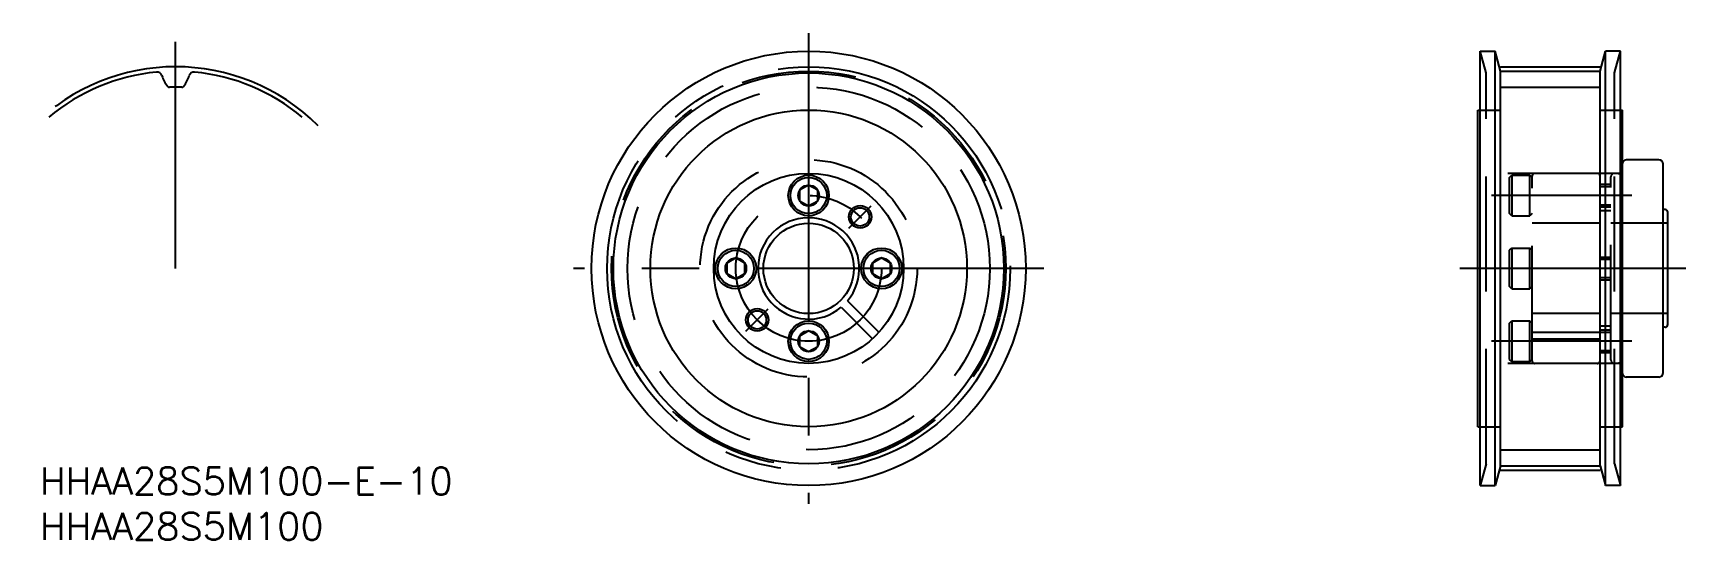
# Model space of a CAD drawing. Extents: x -86 to 97, y -30 to 26.
import ezdxf

# ---------------------------------------------------------------- set-up
doc = ezdxf.new("R2010")
doc.units = 0
doc.linetypes.add('CENTER', pattern=[50.8, 31.75, -6.35, 6.35, -6.35])
doc.linetypes.add('DASHED', pattern=[19.05, 12.7, -6.35])
doc.layers.get('0').update_dxf_attribs({"linetype": 'CONTINUOUS'})
doc.layers.add('CENTER', color=1, linetype='CENTER')
doc.styles.get("Standard").update_dxf_attribs({"font": 'txt.shx', "height": 3, "bigfont": 'bigfont.shx'})

# ---------------------------------------------------------------- blocks, each defined once
blk = doc.blocks.new('*U20')
at = {"color": 7, "linetype": 'CONTINUOUS'}
blk.add_text('HHAA28S5M100', height=3, dxfattribs=at).set_placement((-85, -30))
blk = doc.blocks.new('*U21')
at = {"color": 7, "linetype": 'CONTINUOUS'}
blk.add_text('HHAA28S5M100-E-10', height=3, dxfattribs=at).set_placement((-85, -25))

msp = doc.modelspace()

# ---------------------------------------------------------------- linework, layer by layer
at = {"color": 3, "linetype": 'DASHED'}
for p, q in [((74.9, 21.59), (74.25, 24)), ((89.1, 21.59), (89.75, 24)), ((74.9, -21.59), (74.9, 21.59)), ((89.1, -21.59), (89.1, 21.59)), ((76.5, 20.03), (87.5, 20.03)), ((74.25, 17.5), (76.5, 17.5)), ((87.5, 17.5), (89.75, 17.5)), ((90, 10.5), (74, 10.5)), ((77.5, 10.05), (77.75, 10.3)), ((77.5, 6.05), (77.5, 10.05)), ((77.75, 10.3), (79.75, 10.3)), ((77.75, 10.3), (77.75, 5.8)), ((79.75, 10.3), (80, 10.05)), ((79.75, 5.8), (79.75, 10.3)), ((80, -10.2), (80, 10.2)), ((87.5, -10.2), (87.5, 10.2)), ((87.5, 9.3), (88.7, 9.3)), ((88.7, -10.1), (88.7, 10.1)), ((89.39, 10.5), (89.1, 10.5)), ((89.69, 10.42), (89.39, 10.5)), ((87.5, 9.06), (88.7, 9.06)), ((77.75, 5.8), (77.5, 6.05)), ((77.75, 5.8), (79.75, 5.8)), ((80, 6.05), (79.75, 5.8)), ((87.5, 7.04), (88.7, 7.04)), ((87.5, 6.8), (88.7, 6.8)), ((88.7, 6.37), (87.5, 6.37)), ((87.5, 5), (80, 5)), ((95, 5), (88.7, 5)), ((77.5, 2), (77.75, 2.25)), ((77.5, -2), (77.5, 2)), ((77.75, 2.25), (79.75, 2.25)), ((77.75, 2.25), (77.75, -2.25)), ((79.75, 2.25), (80, 2)), ((79.75, -2.25), (79.75, 2.25)), ((87.5, 1.25), (88.7, 1.25)), ((87.5, 1.01), (88.7, 1.01)), ((87.5, -1.01), (88.7, -1.01)), ((87.5, -1.25), (88.7, -1.25)), ((77.75, -2.25), (77.5, -2)), ((77.75, -2.25), (79.75, -2.25)), ((80, -2), (79.75, -2.25)), ((87.5, -5), (80, -5)), ((95, -5), (88.7, -5)), ((77.5, -6.05), (77.75, -5.8)), ((77.5, -10.05), (77.5, -6.05)), ((77.75, -5.8), (79.75, -5.8)), ((77.75, -5.8), (77.75, -10.3)), ((79.75, -5.8), (80, -6.05)), ((79.75, -10.3), (79.75, -5.8)), ((80, -7.06), (87.5, -7.06)), ((88.7, -6.37), (87.5, -6.37)), ((87.5, -6.8), (88.7, -6.8)), ((87.5, -7.04), (88.7, -7.04)), ((80, -7.77), (87.5, -7.77)), ((87.5, -9.06), (88.7, -9.06)), ((90, -10.5), (74, -10.5)), ((77.75, -10.3), (77.5, -10.05)), ((77.75, -10.3), (79.75, -10.3)), ((80, -10.05), (79.75, -10.3)), ((87.5, -9.3), (88.7, -9.3)), ((89.39, -10.5), (89.1, -10.5)), ((89.69, -10.42), (89.39, -10.5)), ((74.25, -17.5), (76.5, -17.5)), ((87.5, -17.5), (89.75, -17.5)), ((76.5, -20.03), (87.5, -20.03)), ((74.9, -21.59), (74.25, -24)), ((89.1, -21.59), (89.75, -24))]:
    msp.add_line(p, q, dxfattribs=at)
at = {"color": 7, "linetype": 'CONTINUOUS'}
for p, q in [((74.25, 24), (75.91, 24)), ((74.25, -24), (74.25, 24)), ((76.5, 21.8), (75.91, 24)), ((75.91, -24), (75.91, 24)), ((87.5, 21.8), (88.09, 24)), ((89.75, 24), (88.09, 24)), ((88.09, -24), (88.09, 24)), ((89.75, -24), (89.75, 24)), ((76.5, 21.8), (87.5, 21.8)), ((76.5, -21.8), (76.5, 21.8)), ((87.5, -21.8), (87.5, 21.8)), ((74, -17.5), (74, 17.5)), ((74, 17.5), (74.25, 17.5)), ((89.75, 17.5), (90, 17.5)), ((90, -17.5), (90, 17.5)), ((90, -11.6), (90, 11.6)), ((94, 12), (90.4, 12)), ((94.5, -11.5), (94.5, 11.5)), ((0, 9.2), (-1, 8.63)), ((1, 8.63), (0, 9.2)), ((-1, 8.63), (-1, 7.47)), ((-1, 7.47), (0, 6.9)), ((0, 6.9), (1, 7.47)), ((1, 7.47), (1, 8.63)), ((94.7, 6.5), (94.5, 6.5)), ((95, -6.2), (95, 6.2)), ((-8.05, 1.15), (-9.05, 0.58)), ((-9.05, 0.58), (-9.05, -0.58)), ((-7.05, 0.58), (-8.05, 1.15)), ((-7.05, -0.58), (-7.05, 0.58)), ((8.05, 1.15), (7.05, 0.58)), ((7.05, 0.58), (7.05, -0.58)), ((9.05, 0.58), (8.05, 1.15)), ((9.05, -0.58), (9.05, 0.58)), ((-9.05, -0.58), (-8.05, -1.15)), ((-8.05, -1.15), (-7.05, -0.58)), ((7.05, -0.58), (8.05, -1.15)), ((8.05, -1.15), (9.05, -0.58)), ((4.3, -3.59), (7.77, -7.06)), ((3.59, -4.3), (7.06, -7.77)), ((0, -6.9), (-1, -7.47)), ((1, -7.47), (0, -6.9)), ((94.7, -6.5), (94.5, -6.5)), ((-1, -7.47), (-1, -8.63)), ((-1, -8.63), (0, -9.2)), ((0, -9.2), (1, -8.63)), ((1, -8.63), (1, -7.47)), ((94, -12), (90.4, -12)), ((74, -17.5), (74.25, -17.5)), ((89.75, -17.5), (90, -17.5)), ((76.5, -21.8), (75.91, -24)), ((76.5, -21.8), (87.5, -21.8)), ((87.5, -21.8), (88.09, -24)), ((74.25, -24), (75.91, -24)), ((89.75, -24), (88.09, -24))]:
    msp.add_line(p, q, dxfattribs=at)
for centre, radius in [((0, 0), 24), ((0, 0), 21.59), ((0, 0), 17.5), ((0, 0), 10.5), ((0, 8.05), 2.25), ((0, 8.05), 2), ((0, 8.05), 1.15), ((5.69, 5.69), 1.01), ((0, 0), 5), ((-8.05, 0), 2.25), ((-8.05, 0), 2), ((8.05, 0), 2.25), ((8.05, 0), 2), ((-8.05, 0), 1.15), ((8.05, 0), 1.15), ((-5.69, -5.69), 1.01), ((0, -8.05), 2.25), ((0, -8.05), 2), ((0, -8.05), 1.15)]:
    msp.add_circle(centre, radius, dxfattribs=at)
at = {"color": 3, "linetype": 'DASHED'}
for radius in [21.8, 20.03, 12]:
    msp.add_circle((0, 0), radius, dxfattribs=at)
at = {"color": 3, "linetype": 'CONTINUOUS'}
for centre in [(5.69, 5.69), (-5.69, -5.69)]:
    msp.add_circle(centre, 1.25, dxfattribs=at)
at = {"color": 7, "linetype": 'CONTINUOUS'}
for centre, radius, start, end in [((-70, 0), 21.8, 95.529, 130), ((-72.05, 21.15), 0.55, 16.2372, 95.529), ((-68.37, 22.22), 3.27, 196.2372, 220.1937), ((-70.69, 20.27), 0.25, 220.1937, 271.9376), ((-69.31, 20.27), 0.25, 268.0624, 319.8063), ((-71.62, 22.22), 3.27, 319.8063, 343.7628), ((-67.95, 21.15), 0.55, 84.471, 163.7628), ((-70, 0), 21.8, 50, 84.471), ((-70, 0), 20.03, 90, 91.9376), ((-70, 0), 20.03, 88.0624, 90), ((90.4, 11.6), 0.4, 90, 180), ((94, 11.5), 0.5, 0, 90), ((0, 0), 5.6, 320.1225, 309.8775), ((94.7, 6.2), 0.3, 360, 90), ((94.7, -6.2), 0.3, 270, 0), ((90.4, -11.6), 0.4, 180, 270), ((94, -11.5), 0.5, 270, 0)]:
    msp.add_arc(centre, radius, start, end, dxfattribs=at)
at = {"color": 3, "linetype": 'DASHED'}
for centre, radius, start, end in [((80.3, 10.2), 0.3, 90, 180), ((87.2, 10.2), 0.3, 0, 90), ((89.1, 10.1), 0.4, 90, 180), ((89.77, 10.73), 0.32, 255, 315.7191), ((80.3, -10.2), 0.3, 180, 270), ((87.2, -10.2), 0.3, 270, 0), ((89.1, -10.1), 0.4, 180, 270), ((89.77, -10.73), 0.32, 44.2809, 105)]:
    msp.add_arc(centre, radius, start, end, dxfattribs=at)
at = {"layer": 'CENTER', "color": 1, "linetype": 'CENTER'}
for p, q in [((0, 26), (0, -26)), ((-70, 0), (-70, 25.04)), ((76.5, 22.28), (87.5, 22.28)), ((91, 8.05), (75.5, 8.05)), ((4.46, 4.45), (6.93, 6.93)), ((26, 0), (-26, 0)), ((97, 0), (72, 0)), ((-6.93, -6.93), (-4.46, -4.45)), ((91, -8.05), (75.5, -8.05)), ((76.5, -22.28), (87.5, -22.28))]:
    msp.add_line(p, q, dxfattribs=at)
for radius in [22.28, 8.05]:
    msp.add_circle((0, 0), radius, dxfattribs=at)
msp.add_arc((-70, 0), 22.28, 45, 135, dxfattribs=at)

# ---------------------------------------------------------------- block references
at = {"color": 7, "linetype": 'CONTINUOUS'}
for name in ['*U21', '*U20']:
    msp.add_blockref(name, (0, 0), dxfattribs=at)

doc.saveas('drawing.dxf')
